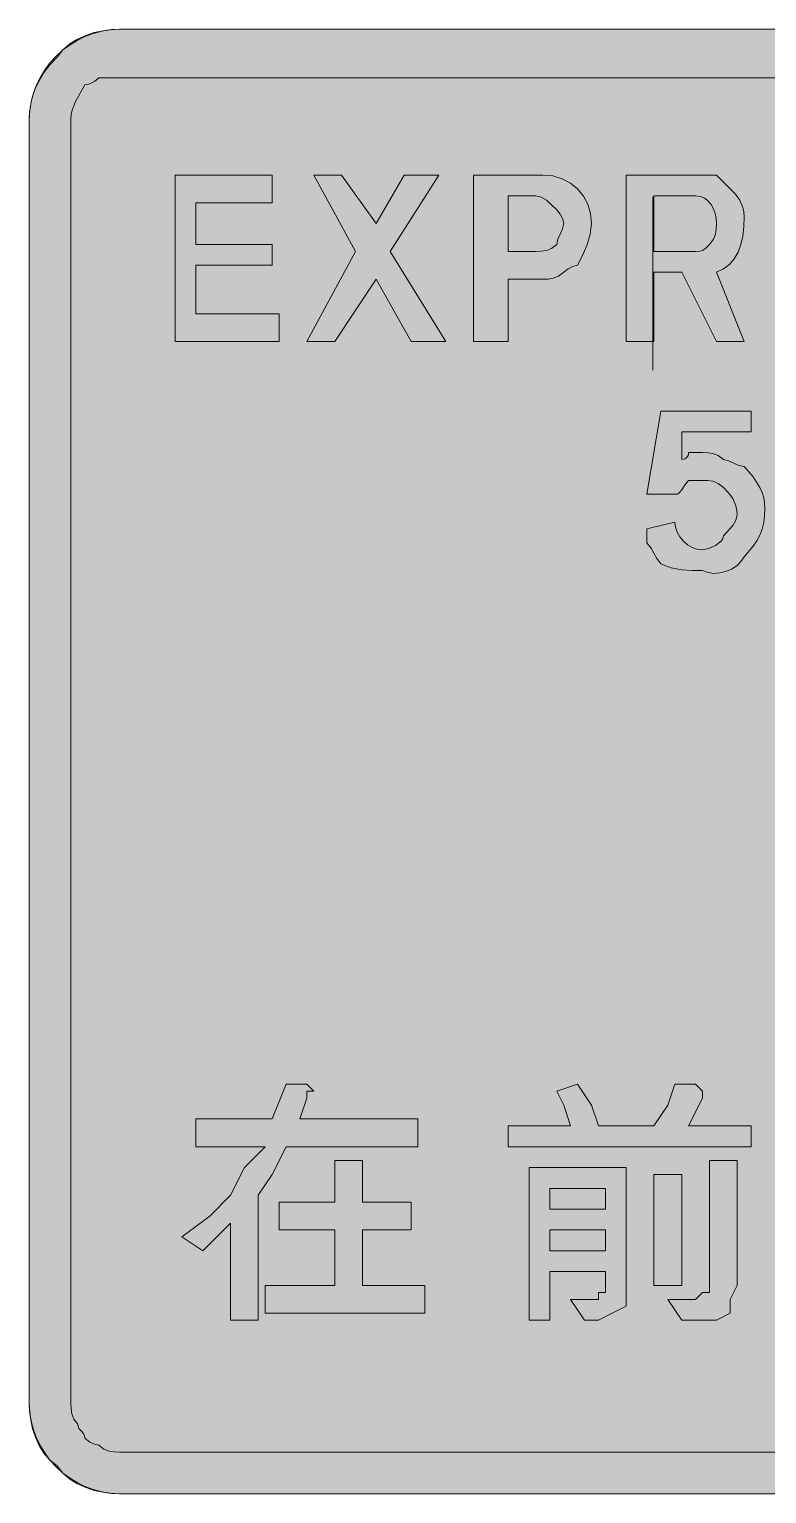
# Model space of a CAD drawing. Header units: metres. Extents: x 41 to 527, y 9 to 263.
# Drawn here: x 40.6 to 168.2, y 9.4 to 262.6 of the extents above; entities that cross this region are included whole.
import ezdxf

# ---------------------------------------------------------------- set-up
doc = ezdxf.new("R2010")
doc.units = ezdxf.units.M
for name, color, linetype, true_color in [('FILL_BLUE_0000FF', 7, 'Continuous', 0x0000ff), ('FILL_WHITE_FFFFFF', 7, 'Continuous', 0xffffff), ('STROKE_BLUE_0000FF', 7, 'Continuous', 0x0000ff), ('STROKE_WHITE_FFFFFF', 7, 'Continuous', 0xffffff)]:
    doc.layers.add(name, color=color, linetype=linetype, true_color=true_color)

msp = doc.modelspace()

# ---------------------------------------------------------------- hatches: boundary and pattern name
at = {"layer": 'FILL_BLUE_0000FF', "true_color": 0x0000ff}
h = msp.add_hatch(color=7, dxfattribs=at)
h.dxf.hatch_style = 1
h.paths.add_polyline_path([(56.25, 16.56), (55.35, 16.58), (54.45, 16.71), (53.55, 17.07), (52.65, 17.76), (51.9, 17.91), (51.13, 18.27), (50.25, 18.96), (50.2, 19.36), (50.06, 19.67), (49.65, 20.16), (49.24, 20.65), (49.1, 20.96), (49.05, 21.36), (48.36, 22.26), (48, 23.16), (47.87, 24.06), (47.85, 24.96), (47.85, 246.96), (47.9, 247.81), (48.06, 248.57), (48.6, 249.96), (50.25, 252.96), (51.13, 253.15), (51.9, 253.56), (52.65, 254.16), (56.25, 254.16), (511.05, 254.16), (512.66, 254.14), (514.05, 254.01), (515.44, 253.65), (517.05, 252.96), (517.24, 252.06), (517.65, 251.16), (518.06, 250.26), (518.25, 249.36), (518.25, 246.96), (518.25, 24.96), (518.14, 23.22), (517.8, 21.62), (517.24, 20.19), (516.45, 18.96), (515.44, 17.95), (514.2, 17.2), (512.74, 16.72), (511.05, 16.56), (56.25, 16.56)])
at = {"layer": 'FILL_WHITE_FFFFFF', "true_color": 0xffffff}
h = msp.add_hatch(color=7, dxfattribs=at)
h.dxf.hatch_style = 1
h.paths.add_polyline_path([(56.25, 9.36), (54.85, 9.42), (53.38, 9.6), (51.88, 9.93), (50.4, 10.41), (48.97, 11.06), (47.64, 11.89), (46.46, 12.92), (45.45, 14.16), (44.21, 15.17), (43.18, 16.35), (42.35, 17.68), (41.7, 19.11), (41.22, 20.59), (40.89, 22.09), (40.71, 23.56), (40.65, 24.96), (40.65, 246.96), (40.71, 248.31), (40.89, 249.66), (41.22, 251.01), (41.7, 252.36), (42.35, 253.71), (43.18, 255.06), (44.21, 256.41), (45.45, 257.76), (46.46, 259), (47.64, 260.03), (48.97, 260.86), (50.4, 261.51), (51.88, 261.99), (53.38, 262.32), (54.85, 262.5), (56.25, 262.56), (511.05, 262.56), (512.45, 262.5), (513.92, 262.32), (515.42, 261.99), (516.9, 261.51), (518.33, 260.86), (519.66, 260.03), (520.84, 259), (521.85, 257.76), (523.09, 256.41), (524.12, 255.06), (524.95, 253.71), (525.6, 252.36), (526.08, 251.01), (526.41, 249.66), (526.59, 248.31), (526.65, 246.96), (526.65, 24.96), (526.59, 23.56), (526.41, 22.09), (526.08, 20.59), (525.6, 19.11), (524.95, 17.68), (524.12, 16.35), (523.09, 15.17), (521.85, 14.16), (520.84, 12.92), (519.66, 11.89), (518.33, 11.06), (516.9, 10.41), (515.42, 9.93), (513.92, 9.6), (512.45, 9.42), (511.05, 9.36), (56.25, 9.36)])
h = msp.add_hatch(color=7, dxfattribs=at)
h.dxf.hatch_style = 1
h.paths.add_polyline_path([(65.85, 237.36), (82.65, 237.36), (82.65, 232.56), (69.45, 232.56), (69.45, 225.36), (82.65, 225.36), (82.65, 221.76), (69.45, 221.76), (69.45, 213.36), (83.85, 213.36), (83.85, 208.56), (65.85, 208.56), (65.85, 237.36)])
h = msp.add_hatch(color=7, dxfattribs=at)
h.dxf.hatch_style = 1
h.paths.add_polyline_path([(112.65, 208.56), (106.65, 208.56), (100.65, 219.36), (93.45, 208.56), (88.65, 208.56), (97.05, 224.16), (89.85, 237.36), (94.65, 237.36), (100.65, 228.96), (105.45, 237.36), (111.45, 237.36), (103.05, 224.16), (112.65, 208.56)])
h = msp.add_hatch(color=7, dxfattribs=at)
h.dxf.hatch_style = 1
h.paths.add_polyline_path([(132.79, 236.72), (134.22, 235.97), (135.45, 234.96), (136.46, 233.73), (137.21, 232.3), (137.69, 230.7), (137.85, 228.96), (137.64, 227.16), (137.1, 225.36), (136.33, 223.56), (135.45, 221.76), (134.57, 221.57), (133.8, 221.16), (133.05, 220.56), (132.15, 219.87), (131.25, 219.51), (130.35, 219.38), (129.45, 219.36), (123.45, 219.36), (123.45, 208.56), (117.45, 208.56), (117.45, 237.36), (129.45, 237.36), (131.19, 237.2), (132.79, 236.72)])
h.paths.add_polyline_path([(128.25, 224.16), (129.15, 224.18), (130.05, 224.31), (130.95, 224.67), (131.85, 225.36), (132.04, 226.26), (132.45, 227.16), (132.86, 228.06), (133.05, 228.96), (132.86, 229.84), (132.45, 230.61), (131.85, 231.36), (130.05, 233.01), (129.15, 233.55), (128.25, 233.76), (123.45, 233.76), (123.45, 224.16), (128.25, 224.16)], flags=16)
h = msp.add_hatch(color=7, dxfattribs=at)
h.dxf.hatch_style = 1
h.paths.add_polyline_path([(153.45, 220.56), (148.65, 220.56), (148.65, 208.56), (143.85, 208.56), (143.85, 237.36), (157.05, 237.36), (158.25, 237.36), (159.45, 237.36), (161.85, 234.96), (162.73, 234.04), (163.5, 233.01), (164.04, 231.75), (164.2, 231.01), (164.25, 230.16), (164.19, 228.42), (164.01, 226.8), (163.68, 225.33), (163.2, 224.01), (162.55, 222.86), (161.72, 221.89), (160.69, 221.12), (159.45, 220.56), (164.25, 208.56), (159.45, 208.56), (153.45, 220.56)])
h.paths.add_polyline_path([(156.56, 224.18), (157.05, 224.31), (157.54, 224.67), (158.25, 225.36), (158.94, 226.26), (159.3, 227.16), (159.43, 228.06), (159.45, 228.96), (159.39, 229.86), (159.23, 230.72), (158.94, 231.53), (158.55, 232.26), (158.04, 232.87), (157.43, 233.35), (156.69, 233.65), (155.85, 233.76), (148.65, 233.76), (148.65, 224.16), (155.85, 224.16), (156.56, 224.18)], flags=16)
h = msp.add_hatch(color=7, dxfattribs=at)
h.dxf.hatch_style = 1
h.paths.add_polyline_path([(152.36, 176.46), (152.66, 175.6), (153.14, 174.79), (153.75, 174.06), (154.48, 173.45), (155.29, 172.97), (156.15, 172.67), (157.05, 172.56), (158.12, 172.77), (159.3, 173.31), (160.26, 174.08), (160.54, 174.51), (160.65, 174.96), (162.3, 176.76), (162.84, 177.66), (163.05, 178.56), (163, 179.41), (162.84, 180.15), (162.3, 181.41), (161.53, 182.44), (160.65, 183.36), (159.75, 184.05), (158.85, 184.41), (157.95, 184.54), (157.05, 184.56), (154.65, 184.56), (153.94, 183.68), (153.45, 182.91), (152.96, 182.37), (152.65, 182.21), (152.25, 182.16), (147.45, 182.16), (149.85, 196.56), (165.45, 196.56), (165.45, 192.96), (153.45, 192.96), (153.45, 188.16), (154.05, 188.31), (154.46, 188.67), (154.6, 188.96), (154.65, 189.36), (157.05, 189.36), (157.95, 189.34), (158.85, 189.21), (159.75, 188.85), (160.65, 188.16), (161.55, 187.97), (162.45, 187.56), (163.35, 187.15), (164.25, 186.96), (165.83, 185.16), (166.95, 183.36), (167.34, 182.46), (167.63, 181.56), (167.79, 180.66), (167.85, 179.76), (167.79, 178.46), (167.63, 177.27), (167.34, 176.15), (166.95, 175.11), (166.44, 174.12), (165.83, 173.18), (164.25, 171.36), (163.69, 170.52), (162.96, 169.8), (162.08, 169.23), (161.1, 168.81), (160.07, 168.56), (159.02, 168.49), (158, 168.62), (157.05, 168.96), (155.25, 168.98), (153.45, 169.11), (151.65, 169.47), (149.85, 170.16), (149.14, 171.06), (148.65, 171.96), (148.16, 172.86), (147.45, 173.76), (147.45, 176.16), (152.25, 177.36), (152.36, 176.46)])
h = msp.add_hatch(color=7, dxfattribs=at)
h.dxf.hatch_style = 1
h.paths.add_polyline_path([(69.45, 74.16), (82.65, 74.16), (85.05, 80.16), (87.45, 80.16), (88.65, 80.16), (89.85, 78.96), (88.65, 78.96), (88.65, 77.76), (87.45, 74.16), (107.85, 74.16), (107.85, 69.36), (85.05, 69.36), (82.65, 64.56), (80.25, 60.96), (80.25, 39.36), (75.45, 39.36), (75.45, 56.16), (70.65, 51.36), (67.05, 53.76), (71.85, 57.36), (75.45, 60.96), (77.85, 65.76), (81.45, 69.36), (69.45, 69.36), (69.45, 74.16)])
h = msp.add_hatch(color=7, dxfattribs=at)
h.dxf.hatch_style = 1
h.paths.add_polyline_path([(133.05, 76.56), (131.85, 78.96), (135.45, 80.16), (137.85, 76.56), (139.05, 72.96), (148.65, 72.96), (151.05, 76.56), (152.25, 80.16), (155.85, 80.16), (157.05, 78.96), (157.05, 77.76), (154.65, 72.96), (165.45, 72.96), (165.45, 69.36), (123.45, 69.36), (123.45, 72.96), (134.25, 72.96), (133.05, 76.56)])
h = msp.add_hatch(color=7, dxfattribs=at)
h.dxf.hatch_style = 1
h.paths.add_polyline_path([(83.85, 59.76), (93.45, 59.76), (93.45, 66.96), (97.05, 66.96), (98.25, 66.96), (98.25, 65.76), (98.25, 59.76), (106.65, 59.76), (106.65, 54.96), (98.25, 54.96), (98.25, 45.36), (109.05, 45.36), (109.05, 40.56), (81.45, 40.56), (81.45, 45.36), (93.45, 45.36), (93.45, 54.96), (83.85, 54.96), (83.85, 59.76)])
h = msp.add_hatch(color=7, dxfattribs=at)
h.dxf.hatch_style = 1
h.paths.add_polyline_path([(161.85, 66.96), (163.05, 66.96), (163.05, 65.76), (163.05, 64.56), (163.05, 45.36), (161.85, 42.96), (161.85, 40.56), (159.45, 39.36), (157.05, 39.36), (153.45, 39.36), (151.05, 42.96), (155.85, 42.96), (157.05, 44.16), (158.25, 44.16), (158.25, 45.36), (158.25, 66.96), (161.85, 66.96)])
h = msp.add_hatch(color=7, dxfattribs=at)
h.dxf.hatch_style = 1
h.paths.add_polyline_path([(143.85, 42.96), (143.85, 41.76), (141.45, 40.56), (139.05, 39.36), (136.65, 39.36), (134.25, 42.96), (137.85, 42.96), (139.05, 42.96), (139.05, 44.16), (140.25, 44.16), (140.25, 45.36), (140.25, 47.76), (130.65, 47.76), (130.65, 39.36), (127.05, 39.36), (127.05, 65.76), (143.85, 65.76), (143.85, 46.56), (143.85, 42.96)])
h.paths.add_polyline_path([(130.65, 54.96), (130.65, 51.36), (140.25, 51.36), (140.25, 54.96), (130.65, 54.96)], flags=16)
h.paths.add_polyline_path([(140.25, 62.16), (130.65, 62.16), (130.65, 58.56), (140.25, 58.56), (140.25, 62.16)], flags=16)
h = msp.add_hatch(color=7, dxfattribs=at)
h.dxf.hatch_style = 1
h.paths.add_polyline_path([(152.25, 64.56), (153.45, 64.56), (153.45, 63.36), (153.45, 62.16), (153.45, 45.36), (148.65, 45.36), (148.65, 64.56), (152.25, 64.56)])

# ---------------------------------------------------------------- linework, layer by layer
at = {"layer": 'FILL_BLUE_0000FF', "lineweight": 0, "true_color": 0x0000ff}
msp.add_lwpolyline([(511.05, 16.56), (56.25, 16.56), (55.35, 16.58), (54.45, 16.71), (53.55, 17.07), (52.65, 17.76), (51.9, 17.91), (51.13, 18.27), (50.25, 18.96), (50.2, 19.36), (50.06, 19.67), (49.65, 20.16), (49.24, 20.65), (49.1, 20.96), (49.05, 21.36), (48.36, 22.26), (48, 23.16), (47.87, 24.06), (47.85, 24.96), (47.85, 246.96), (47.9, 247.81), (48.06, 248.57), (48.6, 249.96), (50.25, 252.96), (51.13, 253.15), (51.9, 253.56), (52.65, 254.16), (56.25, 254.16), (511.05, 254.16)], dxfattribs=at)
at = {"layer": 'FILL_WHITE_FFFFFF', "lineweight": 0, "true_color": 0xffffff}
msp.add_lwpolyline([(511.05, 9.36), (56.25, 9.36), (54.85, 9.42), (53.38, 9.6), (51.88, 9.93), (50.4, 10.41), (48.97, 11.06), (47.64, 11.89), (46.46, 12.92), (45.45, 14.16), (44.21, 15.17), (43.18, 16.35), (42.35, 17.68), (41.7, 19.11), (41.22, 20.59), (40.89, 22.09), (40.71, 23.56), (40.65, 24.96), (40.65, 246.96), (40.71, 248.31), (40.89, 249.66), (41.22, 251.01), (41.7, 252.36), (42.35, 253.71), (43.18, 255.06), (44.21, 256.41), (45.45, 257.76), (46.46, 259), (47.64, 260.03), (48.97, 260.86), (50.4, 261.51), (51.88, 261.99), (53.38, 262.32), (54.85, 262.5), (56.25, 262.56), (511.05, 262.56)], dxfattribs=at)
for points in [[(65.85, 237.36), (82.65, 237.36), (82.65, 232.56), (69.45, 232.56), (69.45, 225.36), (82.65, 225.36), (82.65, 221.76), (69.45, 221.76), (69.45, 213.36), (83.85, 213.36), (83.85, 208.56), (65.85, 208.56)], [(112.65, 208.56), (106.65, 208.56), (100.65, 219.36), (93.45, 208.56), (88.65, 208.56), (97.05, 224.16), (89.85, 237.36), (94.65, 237.36), (100.65, 228.96), (105.45, 237.36), (111.45, 237.36), (103.05, 224.16)], [(132.79, 236.72), (134.22, 235.97), (135.45, 234.96), (136.46, 233.73), (137.21, 232.3), (137.69, 230.7), (137.85, 228.96), (137.64, 227.16), (137.1, 225.36), (136.33, 223.56), (135.45, 221.76), (134.57, 221.57), (133.8, 221.16), (133.05, 220.56), (132.15, 219.87), (131.25, 219.51), (130.35, 219.38), (129.45, 219.36), (123.45, 219.36), (123.45, 208.56), (117.45, 208.56), (117.45, 237.36), (129.45, 237.36), (131.19, 237.2)], [(153.45, 220.56), (148.65, 220.56), (148.65, 208.56), (143.85, 208.56), (143.85, 237.36), (157.05, 237.36), (158.25, 237.36), (159.45, 237.36), (161.85, 234.96), (162.73, 234.04), (163.5, 233.01), (164.04, 231.75), (164.2, 231.01), (164.25, 230.16), (164.19, 228.42), (164.01, 226.8), (163.68, 225.33), (163.2, 224.01), (162.55, 222.86), (161.72, 221.89), (160.69, 221.12), (159.45, 220.56), (164.25, 208.56), (159.45, 208.56)], [(128.25, 224.16), (129.15, 224.18), (130.05, 224.31), (130.95, 224.67), (131.85, 225.36), (132.04, 226.26), (132.45, 227.16), (132.86, 228.06), (133.05, 228.96), (132.86, 229.84), (132.45, 230.61), (131.85, 231.36), (130.05, 233.01), (129.15, 233.55), (128.25, 233.76), (123.45, 233.76), (123.45, 224.16)], [(156.56, 224.18), (157.05, 224.31), (157.54, 224.67), (158.25, 225.36), (158.94, 226.26), (159.3, 227.16), (159.43, 228.06), (159.45, 228.96), (159.39, 229.86), (159.23, 230.72), (158.94, 231.53), (158.55, 232.26), (158.04, 232.87), (157.43, 233.35), (156.69, 233.65), (155.85, 233.76), (148.65, 233.76), (148.65, 224.16), (155.85, 224.16)], [(152.36, 176.46), (152.66, 175.6), (153.14, 174.79), (153.75, 174.06), (154.48, 173.45), (155.29, 172.97), (156.15, 172.67), (157.05, 172.56), (158.12, 172.77), (159.3, 173.31), (160.26, 174.08), (160.54, 174.51), (160.65, 174.96), (162.3, 176.76), (162.84, 177.66), (163.05, 178.56), (163, 179.41), (162.84, 180.15), (162.3, 181.41), (161.53, 182.44), (160.65, 183.36), (159.75, 184.05), (158.85, 184.41), (157.95, 184.54), (157.05, 184.56), (154.65, 184.56), (153.94, 183.68), (153.45, 182.91), (152.96, 182.37), (152.65, 182.21), (152.25, 182.16), (147.45, 182.16), (149.85, 196.56), (165.45, 196.56), (165.45, 192.96), (153.45, 192.96), (153.45, 188.16), (154.05, 188.31), (154.46, 188.67), (154.6, 188.96), (154.65, 189.36), (157.05, 189.36), (157.95, 189.34), (158.85, 189.21), (159.75, 188.85), (160.65, 188.16), (161.55, 187.97), (162.45, 187.56), (163.35, 187.15), (164.25, 186.96), (165.83, 185.16), (166.95, 183.36), (167.34, 182.46), (167.63, 181.56), (167.79, 180.66), (167.85, 179.76), (167.79, 178.46), (167.63, 177.27), (167.34, 176.15), (166.95, 175.11), (166.44, 174.12), (165.83, 173.18), (164.25, 171.36), (163.69, 170.52), (162.96, 169.8), (162.08, 169.23), (161.1, 168.81), (160.07, 168.56), (159.02, 168.49), (158, 168.62), (157.05, 168.96), (155.25, 168.98), (153.45, 169.11), (151.65, 169.47), (149.85, 170.16), (149.14, 171.06), (148.65, 171.96), (148.16, 172.86), (147.45, 173.76), (147.45, 176.16), (152.25, 177.36)], [(69.45, 74.16), (82.65, 74.16), (85.05, 80.16), (87.45, 80.16), (88.65, 80.16), (89.85, 78.96), (88.65, 78.96), (88.65, 77.76), (87.45, 74.16), (107.85, 74.16), (107.85, 69.36), (85.05, 69.36), (82.65, 64.56), (80.25, 60.96), (80.25, 39.36), (75.45, 39.36), (75.45, 56.16), (70.65, 51.36), (67.05, 53.76), (71.85, 57.36), (75.45, 60.96), (77.85, 65.76), (81.45, 69.36), (69.45, 69.36)], [(133.05, 76.56), (131.85, 78.96), (135.45, 80.16), (137.85, 76.56), (139.05, 72.96), (148.65, 72.96), (151.05, 76.56), (152.25, 80.16), (155.85, 80.16), (157.05, 78.96), (157.05, 77.76), (154.65, 72.96), (165.45, 72.96), (165.45, 69.36), (123.45, 69.36), (123.45, 72.96), (134.25, 72.96)], [(83.85, 59.76), (93.45, 59.76), (93.45, 66.96), (97.05, 66.96), (98.25, 66.96), (98.25, 65.76), (98.25, 59.76), (106.65, 59.76), (106.65, 54.96), (98.25, 54.96), (98.25, 45.36), (109.05, 45.36), (109.05, 40.56), (81.45, 40.56), (81.45, 45.36), (93.45, 45.36), (93.45, 54.96), (83.85, 54.96)], [(161.85, 66.96), (163.05, 66.96), (163.05, 65.76), (163.05, 64.56), (163.05, 45.36), (161.85, 42.96), (161.85, 40.56), (159.45, 39.36), (157.05, 39.36), (153.45, 39.36), (151.05, 42.96), (155.85, 42.96), (157.05, 44.16), (158.25, 44.16), (158.25, 45.36), (158.25, 66.96)], [(143.85, 42.96), (143.85, 41.76), (141.45, 40.56), (139.05, 39.36), (136.65, 39.36), (134.25, 42.96), (137.85, 42.96), (139.05, 42.96), (139.05, 44.16), (140.25, 44.16), (140.25, 45.36), (140.25, 47.76), (130.65, 47.76), (130.65, 39.36), (127.05, 39.36), (127.05, 65.76), (143.85, 65.76), (143.85, 46.56)], [(152.25, 64.56), (153.45, 64.56), (153.45, 63.36), (153.45, 62.16), (153.45, 45.36), (148.65, 45.36), (148.65, 64.56)], [(140.25, 62.16), (130.65, 62.16), (130.65, 58.56), (140.25, 58.56)], [(130.65, 54.96), (130.65, 51.36), (140.25, 51.36), (140.25, 54.96)]]:
    msp.add_lwpolyline(points, close=True, dxfattribs=at)
at = {"layer": 'STROKE_BLUE_0000FF', "lineweight": 0, "true_color": 0x0000ff}
msp.add_lwpolyline([(511.05, 9.36), (56.25, 9.36), (54.69, 9.44), (53.17, 9.69), (51.69, 10.08), (50.27, 10.62), (48.91, 11.29), (47.62, 12.08), (46.42, 12.99), (45.3, 14.01), (44.28, 15.13), (43.37, 16.33), (42.58, 17.62), (41.91, 18.98), (41.37, 20.4), (40.98, 21.88), (40.73, 23.4), (40.65, 24.96), (40.65, 246.96), (40.73, 248.52), (40.98, 250.04), (41.37, 251.52), (41.91, 252.94), (42.58, 254.3), (43.37, 255.59), (44.28, 256.79), (45.3, 257.91), (46.42, 258.93), (47.62, 259.84), (48.91, 260.63), (50.27, 261.3), (51.69, 261.84), (53.17, 262.23), (54.69, 262.48), (56.25, 262.56), (511.05, 262.56)], dxfattribs=at)
at = {"layer": 'STROKE_WHITE_FFFFFF', "lineweight": 0, "true_color": 0xffffff}
msp.add_lwpolyline([(148.45, 203.6), (148.45, 233.6)], dxfattribs=at)

doc.saveas('drawing.dxf')
